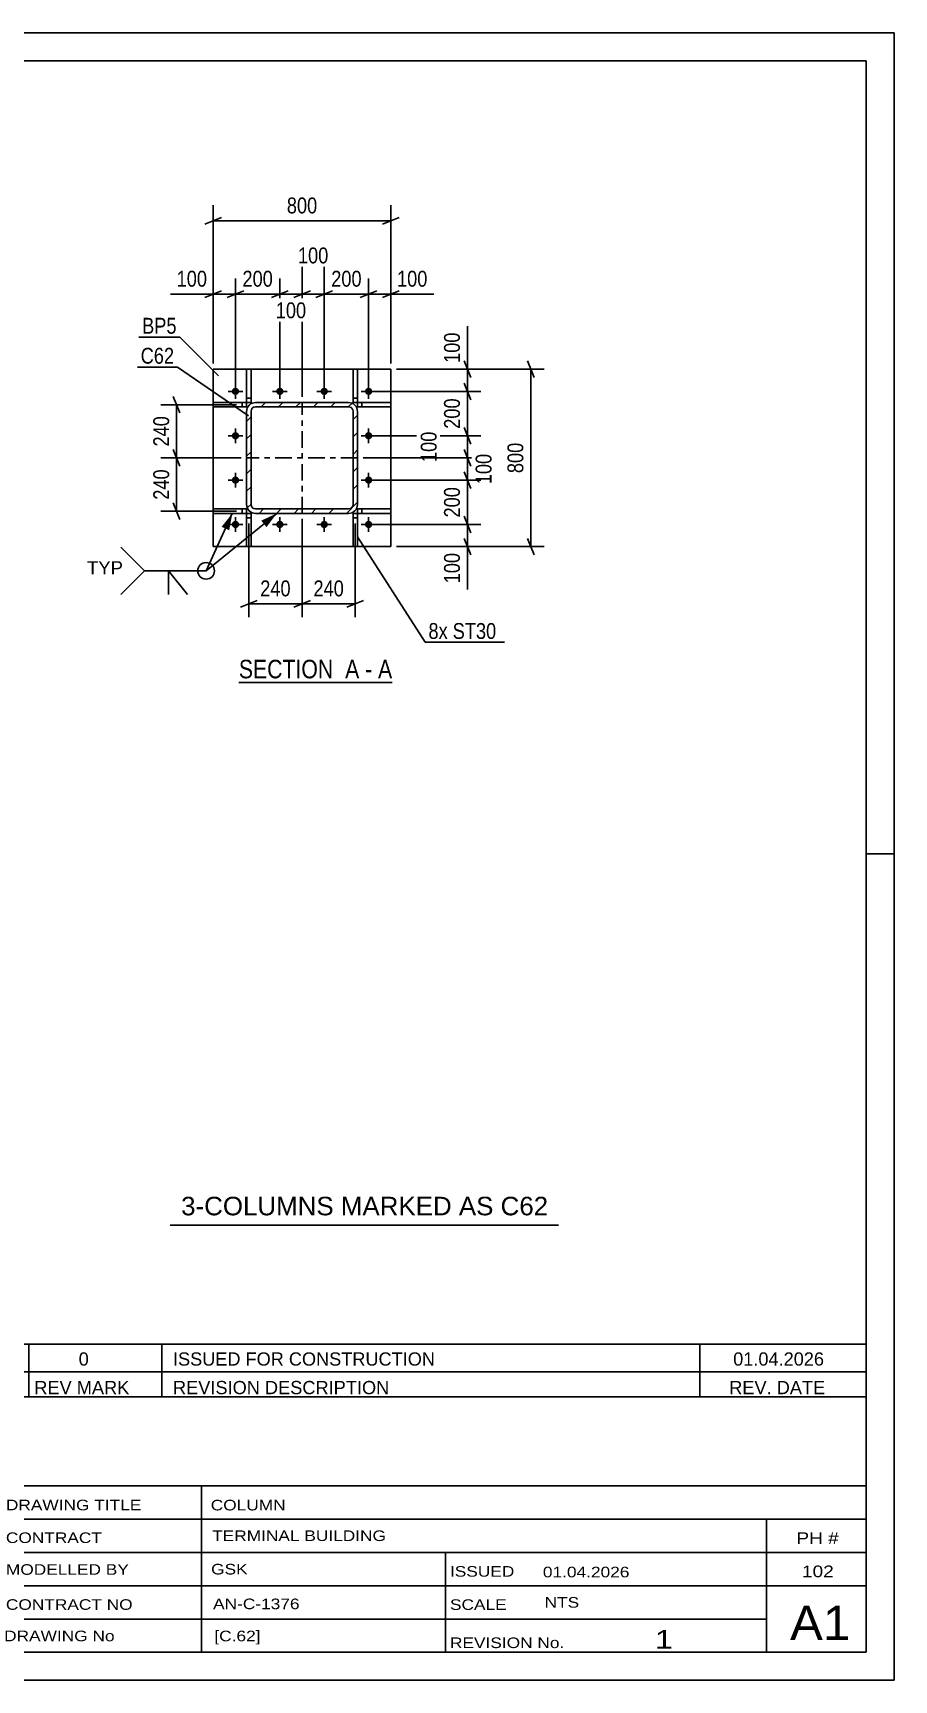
# Model space of a CAD drawing. Header units: millimetres. Extents: x 0 to 420, y 0 to 297.
# Drawn here: x 264.8 to 420, y 0 to 297 of the extents above; entities that cross this region are included whole.
import ezdxf

# ---------------------------------------------------------------- set-up
doc = ezdxf.new("R2010")
doc.units = ezdxf.units.MM
doc.linetypes.add('DXK_LINE_DOT2', pattern=[3.9198, 1.9599, -1.9599])
doc.linetypes.add('DXK_LINE_DOT3', pattern=[5.9187, 2.979, -0.9799, 0.9799, -0.9799])
doc.styles.add('Arial', font='arial.ttf', dxfattribs={"height": 0.2})
doc.styles.add('Arial Narrow', font='ARIALN.TTF', dxfattribs={"height": 0.2})

# ---------------------------------------------------------------- blocks, each defined once
blk = doc.blocks.new('Unknown-762326517-1131')
at = {"color": 5, "linetype": 'Continuous'}
for p, q in [((420, 297), (0, 297)), ((420, 0), (420, 297)), ((415, 292), (5, 292)), ((415, 5), (415, 292)), ((420, 149), (415, 149)), ((5, 5), (415, 5)), ((0, 0), (420, 0))]:
    blk.add_line(p, q, dxfattribs=at)
blk = doc.blocks.new('Unknown-762326517-13 - 1730')
at = {"color": 6, "linetype": 'Continuous'}
blk.add_line((301.88, 179.88), (329.53, 179.88), dxfattribs=at)
at = {"color": 0, "linetype": 'Continuous'}
blk.add_wipeout([(319.99, 180.63), (319.99, 184.13), (301.88, 184.13), (301.88, 180.63)], dxfattribs=at)
at = {"color": 7, "linetype": 'Continuous', "style": 'Arial Narrow'}
blk.add_text('SECTION ', height=3.34, dxfattribs=at).set_placement((301.88, 180.63))
at = {"color": 0, "linetype": 'Continuous'}
blk.add_wipeout([(323.6, 180.63), (323.6, 184.13), (321.04, 184.13), (321.04, 180.63)], dxfattribs=at)
blk.add_wipeout([(325.92, 180.63), (325.92, 184.13), (324.65, 184.13), (324.65, 180.63)], dxfattribs=at)
at = {"color": 7, "linetype": 'Continuous', "style": 'Arial Narrow'}
blk.add_text('A', height=3.34, dxfattribs=at).set_placement((321.04, 180.63))
at = {"color": 0, "linetype": 'Continuous'}
blk.add_wipeout([(329.53, 180.63), (329.53, 184.13), (326.97, 184.13), (326.97, 180.63)], dxfattribs=at)
at = {"color": 7, "linetype": 'Continuous', "style": 'Arial Narrow'}
for s, p in [('-', (324.65, 180.63)), ('A', (326.97, 180.63))]:
    blk.add_text(s, height=3.34, dxfattribs=at).set_placement(p)
blk = doc.blocks.new('Part-762326517-1743 - 1730')
at = {"color": 2, "linetype": 'Continuous'}
for p, q in [((322.47, 204.37), (322.47, 210.37)), ((322.47, 210.37), (323.27, 210.37)), ((323.27, 209.57), (322.47, 209.57)), ((323.27, 204.37), (323.27, 210.37)), ((323.27, 204.37), (322.47, 204.37))]:
    blk.add_line(p, q, dxfattribs=at)
blk = doc.blocks.new('Part-762326517-1748 - 1730')
at = {"color": 2, "linetype": 'Continuous'}
for p, q in [((329.27, 230.37), (323.27, 230.37)), ((323.27, 230.37), (323.27, 229.57)), ((329.27, 229.57), (323.27, 229.57)), ((324.07, 230.37), (324.07, 229.57)), ((329.27, 230.37), (329.27, 229.57))]:
    blk.add_line(p, q, dxfattribs=at)
blk = doc.blocks.new('Bolt-762326517-1733 - 1730')
at = {"linetype": 'Continuous'}
for points in [[(301.27, 231.71, -1), (301.27, 233.03, -1)], [(309.27, 231.71, -1), (309.27, 233.03, -1)], [(317.27, 231.71, -1), (317.27, 233.03, -1)], [(325.27, 231.71, -1), (325.27, 233.03, -1)], [(301.27, 223.71, -1), (301.27, 225.03, -1)], [(325.27, 223.71, -1), (325.27, 225.03, -1)], [(301.27, 215.71, -1), (301.27, 217.03, -1)], [(325.27, 215.71, -1), (325.27, 217.03, -1)], [(301.27, 207.71, -1), (301.27, 209.03, -1)], [(309.27, 207.71, -1), (309.27, 209.03, -1)], [(317.27, 207.71, -1), (317.27, 209.03, -1)], [(325.27, 207.71, -1), (325.27, 209.03, -1)]]:
    blk.add_hatch(color=1, dxfattribs=at).paths.add_polyline_path(points)
at = {"color": 1, "linetype": 'Continuous'}
for p, q in [((302.59, 232.37), (299.95, 232.37)), ((301.27, 231.05), (301.27, 233.69)), ((310.59, 232.37), (307.95, 232.37)), ((309.27, 231.05), (309.27, 233.69)), ((318.59, 232.37), (315.95, 232.37)), ((317.27, 231.05), (317.27, 233.69)), ((326.59, 232.37), (323.95, 232.37)), ((325.27, 231.05), (325.27, 233.69)), ((302.59, 224.37), (299.95, 224.37)), ((301.27, 223.05), (301.27, 225.69)), ((326.59, 224.37), (323.95, 224.37)), ((325.27, 223.05), (325.27, 225.69)), ((301.27, 215.05), (301.27, 217.69)), ((325.27, 215.05), (325.27, 217.69)), ((302.59, 216.37), (299.95, 216.37)), ((326.59, 216.37), (323.95, 216.37)), ((302.59, 208.37), (299.95, 208.37)), ((301.27, 207.05), (301.27, 209.69)), ((310.59, 208.37), (307.95, 208.37)), ((309.27, 207.05), (309.27, 209.69)), ((318.59, 208.37), (315.95, 208.37)), ((317.27, 207.05), (317.27, 209.69)), ((326.59, 208.37), (323.95, 208.37)), ((325.27, 207.05), (325.27, 209.69))]:
    blk.add_line(p, q, dxfattribs=at)
blk = doc.blocks.new('Part-762326517-1758 - 1730')
at = {"color": 2, "linetype": 'Continuous'}
for p, q in [((297.27, 230.37), (303.27, 230.37)), ((297.27, 230.37), (297.27, 229.57)), ((297.27, 229.57), (303.27, 229.57)), ((302.47, 230.37), (302.47, 229.57)), ((303.27, 229.57), (303.27, 230.37))]:
    blk.add_line(p, q, dxfattribs=at)
blk = doc.blocks.new('Part-762326517-1738 - 1730')
at = {"linetype": 'Continuous'}
h = blk.add_hatch(dxfattribs=at)
h.set_pattern_fill('', scale=0.7, style=0, pattern_type=0)
h.set_pattern_definition([(45, (303.3906, 211.3585), (-1.57154, 1.57154), [])])
h.paths.add_polyline_path([(303.27, 211.97), (303.39, 211.36), (303.74, 210.84), (304.26, 210.49), (304.87, 210.37), (321.67, 210.37), (322.28, 210.49), (322.8, 210.84), (323.15, 211.36), (323.27, 211.97), (323.27, 228.77), (323.15, 229.38), (322.8, 229.9), (322.28, 230.25), (321.67, 230.37), (304.87, 230.37), (304.26, 230.25), (303.74, 229.9), (303.39, 229.38), (303.27, 228.77)])
h.paths.add_polyline_path([(304.13, 229.08), (304.3, 229.34), (304.56, 229.51), (304.87, 229.57), (321.67, 229.57), (321.97, 229.51), (322.23, 229.34), (322.41, 229.08), (322.47, 228.77), (322.47, 211.97), (322.41, 211.66), (322.23, 211.41), (321.97, 211.23), (321.67, 211.17), (304.87, 211.17), (304.56, 211.23), (304.3, 211.41), (304.13, 211.66), (304.07, 211.97), (304.07, 228.77)])
at = {"color": 7, "linetype": 'DXK_LINE_DOT2'}
for p, q in [((303.27, 228.77), (303.39, 229.38)), ((303.27, 211.97), (303.27, 228.77)), ((304.13, 229.08), (304.07, 228.77)), ((304.07, 211.97), (304.07, 228.77)), ((304.26, 230.25), (304.87, 230.37)), ((304.87, 229.57), (304.56, 229.51)), ((304.87, 230.37), (321.67, 230.37)), ((304.87, 229.57), (321.67, 229.57)), ((321.67, 230.37), (322.28, 230.25)), ((321.97, 229.51), (321.67, 229.57)), ((322.47, 228.77), (322.41, 229.08)), ((322.47, 211.97), (322.47, 228.77)), ((323.15, 229.38), (323.27, 228.77)), ((323.27, 211.97), (323.27, 228.77)), ((303.39, 211.36), (303.27, 211.97)), ((304.07, 211.97), (304.13, 211.66)), ((304.56, 211.23), (304.87, 211.17)), ((304.87, 211.17), (321.67, 211.17)), ((321.67, 211.17), (321.97, 211.23)), ((322.41, 211.66), (322.47, 211.97)), ((323.27, 211.97), (323.15, 211.36)), ((304.87, 210.37), (304.26, 210.49)), ((304.87, 210.37), (321.67, 210.37)), ((322.28, 210.49), (321.67, 210.37))]:
    blk.add_line(p, q, dxfattribs=at)
at = {"color": 2, "linetype": 'Continuous'}
for p, q in [((303.39, 229.38), (303.27, 228.77)), ((303.27, 211.97), (303.27, 228.77)), ((304.07, 228.77), (304.13, 229.08)), ((304.07, 211.97), (304.07, 228.77)), ((304.87, 230.37), (304.26, 230.25)), ((304.56, 229.51), (304.87, 229.57)), ((304.87, 230.37), (321.67, 230.37)), ((304.87, 229.57), (321.67, 229.57)), ((322.28, 230.25), (321.67, 230.37)), ((321.67, 229.57), (321.97, 229.51)), ((322.41, 229.08), (322.47, 228.77)), ((322.47, 211.97), (322.47, 228.77)), ((323.27, 228.77), (323.15, 229.38)), ((323.27, 211.97), (323.27, 228.77)), ((303.27, 211.97), (303.39, 211.36)), ((304.13, 211.66), (304.07, 211.97)), ((304.87, 211.17), (304.56, 211.23)), ((304.87, 211.17), (321.67, 211.17)), ((321.97, 211.23), (321.67, 211.17)), ((322.47, 211.97), (322.41, 211.66)), ((323.15, 211.36), (323.27, 211.97)), ((304.26, 210.49), (304.87, 210.37)), ((304.87, 210.37), (321.67, 210.37)), ((321.67, 210.37), (322.28, 210.49))]:
    blk.add_line(p, q, dxfattribs=at)
at = {"color": 7, "linetype": 'DXK_LINE_DOT3'}
for p, q in [((313.27, 210.37), (313.27, 230.37)), ((323.27, 220.37), (303.27, 220.37))]:
    blk.add_line(p, q, dxfattribs=at)
at = {"color": 7, "linetype": 'DXK_LINE_DOT2'}
for centre, radius, start, end in [((304.87, 228.77), 1.6, 112.5, 157.5), ((304.87, 228.77), 0.8, 112.5, 157.5), ((321.67, 228.77), 0.8, 22.5, 67.5), ((321.67, 228.77), 1.6, 22.5, 67.5), ((304.87, 211.97), 1.6, 202.5, 247.5), ((304.87, 211.97), 0.8, 202.5, 247.5), ((321.67, 211.97), 0.8, 292.5, 337.5), ((321.67, 211.97), 1.6, 292.5, 337.5)]:
    blk.add_arc(centre, radius, start, end, dxfattribs=at)
at = {"color": 2, "linetype": 'Continuous'}
for centre, radius, start, end in [((304.87, 228.77), 1.6, 112.5, 157.5), ((304.87, 228.77), 0.8, 112.5, 157.5), ((321.67, 228.77), 0.8, 22.5, 67.5), ((321.67, 228.77), 1.6, 22.5, 67.5), ((304.87, 211.97), 1.6, 202.5, 247.5), ((304.87, 211.97), 0.8, 202.5, 247.5), ((321.67, 211.97), 0.8, 292.5, 337.5), ((321.67, 211.97), 1.6, 292.5, 337.5)]:
    blk.add_arc(centre, radius, start, end, dxfattribs=at)
blk = doc.blocks.new('Part-762326517-1753 - 1730')
at = {"color": 2, "linetype": 'Continuous'}
for p, q in [((303.27, 210.37), (304.07, 210.37)), ((303.27, 204.37), (303.27, 210.37)), ((303.27, 209.57), (304.07, 209.57)), ((304.07, 210.37), (304.07, 204.37)), ((304.07, 204.37), (303.27, 204.37))]:
    blk.add_line(p, q, dxfattribs=at)
blk = doc.blocks.new('Part-762326517-1763 - 1730')
at = {"color": 2, "linetype": 'Continuous'}
for p, q in [((322.47, 236.37), (322.47, 230.37)), ((323.27, 236.37), (322.47, 236.37)), ((323.27, 236.37), (323.27, 230.37)), ((323.27, 231.17), (322.47, 231.17)), ((323.27, 230.37), (322.47, 230.37))]:
    blk.add_line(p, q, dxfattribs=at)
blk = doc.blocks.new('Part-762326517-1768 - 1730')
at = {"color": 2, "linetype": 'Continuous'}
for p, q in [((297.27, 236.37), (303.27, 236.37)), ((297.27, 236.37), (297.27, 230.37)), ((322.47, 236.37), (304.07, 236.37)), ((329.27, 236.37), (323.27, 236.37)), ((329.27, 236.37), (329.27, 230.37)), ((297.27, 229.57), (297.27, 211.17)), ((329.27, 229.57), (329.27, 211.17)), ((297.27, 204.37), (297.27, 210.37)), ((329.27, 204.37), (329.27, 210.37)), ((297.27, 204.37), (303.27, 204.37)), ((322.47, 204.37), (304.07, 204.37)), ((329.27, 204.37), (323.27, 204.37))]:
    blk.add_line(p, q, dxfattribs=at)
at = {"color": 7, "linetype": 'DXK_LINE_DOT2'}
for p, q in [((303.27, 236.37), (304.07, 236.37)), ((323.27, 236.37), (322.47, 236.37)), ((297.27, 230.37), (297.27, 229.57)), ((329.27, 230.37), (329.27, 229.57)), ((297.27, 210.37), (297.27, 211.17)), ((329.27, 210.37), (329.27, 211.17)), ((303.27, 204.37), (304.07, 204.37)), ((323.27, 204.37), (322.47, 204.37))]:
    blk.add_line(p, q, dxfattribs=at)
blk = doc.blocks.new('Part-762326517-1773 - 1730')
at = {"color": 2, "linetype": 'Continuous'}
for p, q in [((297.27, 211.17), (303.27, 211.17)), ((297.27, 210.37), (297.27, 211.17)), ((302.47, 210.37), (302.47, 211.17)), ((303.27, 211.17), (303.27, 210.37)), ((303.27, 210.37), (297.27, 210.37))]:
    blk.add_line(p, q, dxfattribs=at)
blk = doc.blocks.new('Part-762326517-1778 - 1730')
at = {"color": 2, "linetype": 'Continuous'}
for p, q in [((303.27, 236.37), (304.07, 236.37)), ((303.27, 230.37), (303.27, 236.37)), ((304.07, 236.37), (304.07, 230.37)), ((303.27, 231.17), (304.07, 231.17)), ((304.07, 230.37), (303.27, 230.37))]:
    blk.add_line(p, q, dxfattribs=at)
blk = doc.blocks.new('Part-762326517-1783 - 1730')
at = {"color": 2, "linetype": 'Continuous'}
for p, q in [((323.27, 210.37), (323.27, 211.17)), ((323.27, 211.17), (329.27, 211.17)), ((324.07, 210.37), (324.07, 211.17)), ((329.27, 211.17), (329.27, 210.37)), ((329.27, 210.37), (323.27, 210.37))]:
    blk.add_line(p, q, dxfattribs=at)
blk = doc.blocks.new('StraightDimension-762326517-2650 - 1730')
at = {"color": 7, "linetype": 'Continuous'}
for p, q in [((301.27, 233.37), (301.27, 252.75)), ((309.27, 233.37), (309.27, 252.75)), ((299.77, 249.3), (302.77, 250.5)), ((301.27, 249.9), (309.27, 249.9)), ((310.77, 250.5), (307.77, 249.3))]:
    blk.add_line(p, q, dxfattribs=at)
at = {"color": 0}
blk.add_wipeout([(308.61, 250.65), (308.61, 254.85), (301.93, 254.85), (301.93, 250.65)], dxfattribs=at)
at = {"color": 3, "style": 'Arial Narrow'}
blk.add_text('200', height=2.863, dxfattribs=at).set_placement((302.53, 251.25))
blk = doc.blocks.new('StraightDimension-762326517-1809 - 1730')
at = {"color": 7, "linetype": 'Continuous'}
for p, q in [((303.67, 208.57), (303.67, 191.66)), ((313.27, 209.37), (313.27, 191.66)), ((302.17, 193.46), (305.17, 194.66)), ((303.67, 194.06), (313.27, 194.06)), ((314.77, 194.66), (311.77, 193.46))]:
    blk.add_line(p, q, dxfattribs=at)
at = {"color": 0}
blk.add_wipeout([(311.81, 194.81), (311.81, 199.01), (305.13, 199.01), (305.13, 194.81)], dxfattribs=at)
at = {"color": 3, "style": 'Arial Narrow'}
blk.add_text('240', height=2.863, dxfattribs=at).set_placement((305.73, 195.41))
blk = doc.blocks.new('StraightDimension-762326517-1911 - 1730')
at = {"color": 7, "linetype": 'Continuous'}
for p, q in [((297.27, 237.37), (297.27, 265.96)), ((329.27, 237.37), (329.27, 265.96)), ((298.77, 263.71), (295.77, 262.51)), ((297.27, 263.11), (329.27, 263.11)), ((327.77, 262.51), (330.77, 263.71))]:
    blk.add_line(p, q, dxfattribs=at)
at = {"color": 0}
blk.add_wipeout([(316.61, 263.86), (316.61, 268.06), (309.93, 268.06), (309.93, 263.86)], dxfattribs=at)
at = {"color": 3, "style": 'Arial Narrow'}
blk.add_text('800', height=2.863, dxfattribs=at).set_placement((310.53, 264.46))
blk = doc.blocks.new('StraightDimension-762326517-2651 - 1730')
at = {"color": 7, "linetype": 'Continuous'}
for p, q in [((297.27, 237.37), (297.27, 252.75)), ((301.27, 233.37), (301.27, 252.75)), ((295.77, 249.3), (298.77, 250.5)), ((297.27, 249.9), (301.27, 249.9)), ((302.77, 250.5), (299.77, 249.3))]:
    blk.add_line(p, q, dxfattribs=at)
at = {"color": 0}
blk.add_wipeout([(296.74, 250.65), (296.74, 254.85), (290.06, 254.85), (290.06, 250.65)], dxfattribs=at)
at = {"color": 7, "linetype": 'Continuous'}
blk.add_line((297.27, 249.9), (289.53, 249.9), dxfattribs=at)
blk.add_line((297.27, 249.9), (289.53, 249.9), dxfattribs=at)
at = {"color": 3, "style": 'Arial Narrow'}
blk.add_text('100', height=2.863, dxfattribs=at).set_placement((290.66, 251.25))
blk = doc.blocks.new('StraightDimension-762326517-1785 - 1730')
at = {"color": 7, "linetype": 'Continuous'}
for p, q in [((302.27, 220.37), (287.81, 220.37)), ((290.06, 221.87), (291.26, 218.87)), ((290.66, 210.77), (290.66, 220.37)), ((291.26, 209.27), (290.06, 212.27)), ((301.47, 210.77), (287.81, 210.77))]:
    blk.add_line(p, q, dxfattribs=at)
at = {"color": 0}
blk.add_wipeout([(289.91, 218.91), (285.71, 218.91), (285.71, 212.23), (289.91, 212.23)], dxfattribs=at)
at = {"color": 3, "style": 'Arial Narrow'}
blk.add_text('240', height=2.863, rotation=90.0002, dxfattribs=at).set_placement((289.31, 212.83))
blk = doc.blocks.new('StraightDimension-762326517-1922 - 1730')
at = {"color": 7, "linetype": 'Continuous'}
for p, q in [((355.11, 234.87), (353.91, 237.87)), ((330.27, 236.37), (356.91, 236.37)), ((354.51, 204.37), (354.51, 236.37)), ((353.91, 205.87), (355.11, 202.87)), ((330.27, 204.37), (356.91, 204.37))]:
    blk.add_line(p, q, dxfattribs=at)
at = {"color": 0}
blk.add_wipeout([(353.76, 223.71), (349.56, 223.71), (349.56, 217.03), (353.76, 217.03)], dxfattribs=at)
at = {"color": 3, "style": 'Arial Narrow'}
blk.add_text('800', height=2.863, rotation=90.0002, dxfattribs=at).set_placement((353.16, 217.63))
blk = doc.blocks.new('StraightDimension-762326517-1794 - 1730')
at = {"color": 7, "linetype": 'Continuous'}
for p, q in [((301.47, 229.97), (287.81, 229.97)), ((290.06, 231.47), (291.26, 228.47)), ((290.66, 220.37), (290.66, 229.97)), ((302.27, 220.37), (287.81, 220.37)), ((291.26, 218.87), (290.06, 221.87))]:
    blk.add_line(p, q, dxfattribs=at)
at = {"color": 0}
blk.add_wipeout([(289.91, 228.51), (285.71, 228.51), (285.71, 221.83), (289.91, 221.83)], dxfattribs=at)
at = {"color": 3, "style": 'Arial Narrow'}
blk.add_text('240', height=2.863, rotation=90.0002, dxfattribs=at).set_placement((289.31, 222.43))
blk = doc.blocks.new('StraightDimension-762326517-1800 - 1730')
at = {"color": 7, "linetype": 'Continuous'}
for p, q in [((313.27, 209.37), (313.27, 191.66)), ((322.87, 208.57), (322.87, 191.66)), ((311.77, 193.46), (314.77, 194.66)), ((313.27, 194.06), (322.87, 194.06)), ((324.37, 194.66), (321.37, 193.46))]:
    blk.add_line(p, q, dxfattribs=at)
at = {"color": 0}
blk.add_wipeout([(321.41, 194.81), (321.41, 199.01), (314.73, 199.01), (314.73, 194.81)], dxfattribs=at)
at = {"color": 3, "style": 'Arial Narrow'}
blk.add_text('240', height=2.863, dxfattribs=at).set_placement((315.33, 195.41))
blk = doc.blocks.new('StraightDimension-762326517-2579 - 1730')
at = {"color": 7, "linetype": 'Continuous'}
for p, q in [((342.48, 237.87), (343.68, 234.87)), ((330.27, 236.37), (345.48, 236.37)), ((343.08, 232.37), (343.08, 236.37)), ((326.27, 232.37), (345.48, 232.37)), ((343.68, 230.87), (342.48, 233.87))]:
    blk.add_line(p, q, dxfattribs=at)
at = {"color": 0}
blk.add_wipeout([(342.33, 243.58), (338.13, 243.58), (338.13, 236.9), (342.33, 236.9)], dxfattribs=at)
at = {"color": 7, "linetype": 'Continuous'}
blk.add_line((343.08, 236.37), (343.08, 244.11), dxfattribs=at)
blk.add_line((343.08, 236.37), (343.08, 244.11), dxfattribs=at)
at = {"color": 3, "style": 'Arial Narrow'}
blk.add_text('100', height=2.863, rotation=90.0002, dxfattribs=at).set_placement((341.73, 237.5))
blk = doc.blocks.new('StraightDimension-762326517-2580 - 1730')
at = {"color": 7, "linetype": 'Continuous'}
for p, q in [((326.27, 232.37), (345.48, 232.37)), ((342.48, 233.87), (343.68, 230.87)), ((343.08, 224.37), (343.08, 232.37)), ((343.68, 222.87), (342.48, 225.87)), ((326.27, 224.37), (345.48, 224.37))]:
    blk.add_line(p, q, dxfattribs=at)
at = {"color": 0}
blk.add_wipeout([(342.33, 231.71), (338.13, 231.71), (338.13, 225.03), (342.33, 225.03)], dxfattribs=at)
at = {"color": 3, "style": 'Arial Narrow'}
blk.add_text('200', height=2.863, rotation=90.0002, dxfattribs=at).set_placement((341.73, 225.63))
blk = doc.blocks.new('StraightDimension-762326517-2581 - 1730')
at = {"color": 7, "linetype": 'Continuous'}
for p, q in [((342.48, 225.87), (343.68, 222.87)), ((326.27, 224.37), (345.48, 224.37)), ((343.08, 220.37), (343.08, 224.37)), ((324.27, 220.37), (345.48, 220.37)), ((343.68, 218.87), (342.48, 221.87))]:
    blk.add_line(p, q, dxfattribs=at)
at = {"color": 0}
blk.add_wipeout([(338.13, 225.71), (333.93, 225.71), (333.93, 219.03), (338.13, 219.03)], dxfattribs=at)
at = {"color": 3, "style": 'Arial Narrow'}
blk.add_text('100', height=2.863, rotation=90.0002, dxfattribs=at).set_placement((337.53, 219.63))
blk = doc.blocks.new('StraightDimension-762326517-2646 - 1730')
at = {"color": 7, "linetype": 'Continuous'}
for p, q in [((325.27, 233.37), (325.27, 252.75)), ((329.27, 237.37), (329.27, 252.75)), ((323.77, 249.3), (326.77, 250.5)), ((325.27, 249.9), (329.27, 249.9)), ((330.77, 250.5), (327.77, 249.3))]:
    blk.add_line(p, q, dxfattribs=at)
at = {"color": 0}
blk.add_wipeout([(336.48, 250.65), (336.48, 254.85), (329.79, 254.85), (329.79, 250.65)], dxfattribs=at)
at = {"color": 7, "linetype": 'Continuous'}
blk.add_line((329.27, 249.9), (337, 249.9), dxfattribs=at)
blk.add_line((329.27, 249.9), (337, 249.9), dxfattribs=at)
at = {"color": 3, "style": 'Arial Narrow'}
blk.add_text('100', height=2.863, dxfattribs=at).set_placement((330.39, 251.25))
blk = doc.blocks.new('StraightDimension-762326517-2582 - 1730')
at = {"color": 7, "linetype": 'Continuous'}
for p, q in [((324.27, 220.37), (345.93, 220.37)), ((342.48, 221.87), (343.68, 218.87)), ((343.08, 216.37), (343.08, 220.37)), ((343.68, 214.87), (342.48, 217.87)), ((326.27, 216.37), (345.93, 216.37))]:
    blk.add_line(p, q, dxfattribs=at)
at = {"color": 0}
blk.add_wipeout([(348.03, 221.71), (343.83, 221.71), (343.83, 215.03), (348.03, 215.03)], dxfattribs=at)
at = {"color": 3, "style": 'Arial Narrow'}
blk.add_text('100', height=2.863, rotation=90.0002, dxfattribs=at).set_placement((347.43, 215.63))
blk = doc.blocks.new('StraightDimension-762326517-2647 - 1730')
at = {"color": 7, "linetype": 'Continuous'}
for p, q in [((317.27, 233.37), (317.27, 252.75)), ((325.27, 233.37), (325.27, 252.75)), ((315.77, 249.3), (318.77, 250.5)), ((317.27, 249.9), (325.27, 249.9)), ((326.77, 250.5), (323.77, 249.3))]:
    blk.add_line(p, q, dxfattribs=at)
at = {"color": 0}
blk.add_wipeout([(324.61, 250.65), (324.61, 254.85), (317.93, 254.85), (317.93, 250.65)], dxfattribs=at)
at = {"color": 3, "style": 'Arial Narrow'}
blk.add_text('200', height=2.863, dxfattribs=at).set_placement((318.53, 251.25))
blk = doc.blocks.new('StraightDimension-762326517-2583 - 1730')
at = {"color": 7, "linetype": 'Continuous'}
for p, q in [((342.48, 217.87), (343.68, 214.87)), ((326.27, 216.37), (345.48, 216.37)), ((343.08, 208.37), (343.08, 216.37)), ((326.27, 208.37), (345.48, 208.37)), ((343.68, 206.87), (342.48, 209.87))]:
    blk.add_line(p, q, dxfattribs=at)
at = {"color": 0}
blk.add_wipeout([(342.33, 215.71), (338.13, 215.71), (338.13, 209.03), (342.33, 209.03)], dxfattribs=at)
at = {"color": 3, "style": 'Arial Narrow'}
blk.add_text('200', height=2.863, rotation=90.0002, dxfattribs=at).set_placement((341.73, 209.63))
blk = doc.blocks.new('StraightDimension-762326517-2648 - 1730')
at = {"color": 7, "linetype": 'Continuous'}
for p, q in [((313.27, 231.37), (313.27, 256.95)), ((317.27, 233.37), (317.27, 256.95)), ((311.77, 249.3), (314.77, 250.5)), ((313.27, 249.9), (317.27, 249.9)), ((318.77, 250.5), (315.77, 249.3))]:
    blk.add_line(p, q, dxfattribs=at)
at = {"color": 0}
blk.add_wipeout([(318.61, 254.85), (318.61, 259.05), (311.93, 259.05), (311.93, 254.85)], dxfattribs=at)
at = {"color": 3, "style": 'Arial Narrow'}
blk.add_text('100', height=2.863, dxfattribs=at).set_placement((312.53, 255.45))
blk = doc.blocks.new('StraightDimension-762326517-2584 - 1730')
at = {"color": 7, "linetype": 'Continuous'}
for p, q in [((326.27, 208.37), (345.48, 208.37)), ((342.48, 209.87), (343.68, 206.87)), ((343.08, 204.37), (343.08, 208.37)), ((343.68, 202.87), (342.48, 205.87)), ((330.27, 204.37), (345.48, 204.37))]:
    blk.add_line(p, q, dxfattribs=at)
at = {"color": 0}
blk.add_wipeout([(342.33, 203.85), (338.13, 203.85), (338.13, 197.16), (342.33, 197.16)], dxfattribs=at)
at = {"color": 7, "linetype": 'Continuous'}
blk.add_line((343.08, 204.37), (343.08, 196.64), dxfattribs=at)
blk.add_line((343.08, 204.37), (343.08, 196.64), dxfattribs=at)
at = {"color": 3, "style": 'Arial Narrow'}
blk.add_text('100', height=2.863, rotation=90.0002, dxfattribs=at).set_placement((341.73, 197.76))
blk = doc.blocks.new('StraightDimension-762326517-2649 - 1730')
at = {"color": 7, "linetype": 'Continuous'}
for p, q in [((307.77, 249.3), (310.77, 250.5)), ((309.27, 233.37), (309.27, 252.3)), ((309.27, 249.9), (313.27, 249.9)), ((314.77, 250.5), (311.77, 249.3)), ((313.27, 231.37), (313.27, 252.3))]:
    blk.add_line(p, q, dxfattribs=at)
at = {"color": 0}
blk.add_wipeout([(314.61, 244.95), (314.61, 249.15), (307.93, 249.15), (307.93, 244.95)], dxfattribs=at)
at = {"color": 3, "style": 'Arial Narrow'}
blk.add_text('100', height=2.863, dxfattribs=at).set_placement((308.53, 245.55))
blk = doc.blocks.new('Unknown-762326517-3735')
at = {"color": 7, "linetype": 'Continuous'}
for p, q in [((255, 51.05), (255, 5)), ((255, 51.05), (415, 51.05)), ((415, 51), (415, 5)), ((255, 35), (415, 35)), ((295.14, 35), (295.14, 5)), ((255, 29), (415, 29)), ((397, 5.05), (397, 29.05)), ((255, 23), (415, 23)), ((339.14, 23), (339.14, 5)), ((255, 17), (415, 17)), ((255, 11), (397, 11)), ((255, 5), (415, 5))]:
    blk.add_line(p, q, dxfattribs=at)
at = {"color": 7, "style": 'Arial Narrow'}
for s, height, width, p in [('DRAWING TITLE', 1.9089, 1.425378, (259.88, 30.61)), ('COLUMN', 1.909, 1.425378, (296.81, 30.59)), ('TERMINAL BUILDING', 1.9089, 1.425378, (297.06, 25.07)), ('CONTRACT', 1.909, 1.425378, (259.88, 24.71)), ('MODELLED BY', 1.9089, 1.425378, (259.88, 18.98)), ('GSK', 1.909, 1.425378, (296.88, 19.04)), ('ISSUED', 1.909, 1.425378, (339.94, 18.64)), ('01.04.2026', 1.909, 1.425378, (356.69, 18.52)), ('CONTRACT NO', 1.9089, 1.425378, (259.88, 12.66)), ('AN-C-1376', 1.909, 1.425378, (297.23, 12.78)), ('SCALE', 1.909, 1.425378, (339.94, 12.65)), ('A1', 6.204, 1.25, (401.24, 7.2)), ('DRAWING No', 1.909, 1.425378, (259.56, 7)), ('[C.62]', 1.909, 1.425378, (297.46, 6.99)), ('1', 3.34, 1.5, (376.91, 5.68)), ('REVISION No.', 1.9089, 1.425378, (339.94, 5.77))]:
    blk.add_text(s, height=height, dxfattribs=dict(at, width=width)).set_placement(p)
at = {"color": 7, "linetype": 'Continuous', "style": 'Arial Narrow'}
for s, height, width, p in [('PH #', 2.1, 1.42538, (402.4, 24.55)), ('102', 2.1, 1.42538, (403.41, 18.55)), ('NTS', 1.909, 1.425378, (357, 13.05))]:
    blk.add_text(s, height=height, dxfattribs=dict(at, width=width)).set_placement(p)
blk = doc.blocks.new('Unknown-762326517-3736')
at = {"color": 7, "linetype": 'Continuous'}
for p, q in [((255, 60.55), (415, 60.55)), ((415, 60.55), (255, 60.55)), ((255, 60.55), (255, 55.55)), ((264, 60.55), (264, 55.55)), ((288, 60.55), (288, 55.55)), ((385, 60.55), (385, 55.55)), ((415, 60.55), (415, 55.55)), ((255, 55.55), (415, 55.55)), ((255, 55.55), (255, 51.05)), ((255, 55.55), (415, 55.55)), ((264, 55.55), (264, 51.05)), ((288, 55.55), (288, 51.05)), ((385, 55.55), (385, 51.05)), ((415, 55.55), (415, 51.05)), ((415, 51.05), (255, 51.05))]:
    blk.add_line(p, q, dxfattribs=at)
at = {"color": 7, "linetype": 'Continuous', "style": 'Arial Narrow'}
for s, height, width, p in [('1', 2.39, 1.196471, (258.16, 56.7)), ('0', 2.39, 1.196471, (273, 56.7)), ('ISSUED FOR CONSTRUCTION', 2.3861, 1.196471, (290, 56.7)), ('01.04.2026', 2.386, 1.196471, (391, 56.7)), ('No', 2.386, 1.2, (256.54, 51.55)), ('REV MARK', 2.386, 1.2, (265, 51.55)), ('REVISION DESCRIPTION', 2.3861, 1.2, (290, 51.55)), ('REV. DATE', 2.386, 1.2, (390.28, 51.55))]:
    blk.add_text(s, height=height, dxfattribs=dict(at, width=width)).set_placement(p)
blk = doc.blocks.new('Unknown-762326517-3738')
at = {"color": 7, "linetype": 'Continuous'}
blk.add_line((289.5, 82.05), (359.5, 82.05), dxfattribs=at)
at = {"color": 7, "style": 'Arial'}
blk.add_text('3-COLUMNS MARKED AS C62', height=3.3428, dxfattribs=at).set_placement((291.47, 83.8))
blk = doc.blocks.new('MarkSet-762326517-1982 - 1730')
at = {"color": 0}
blk.add_wipeout([(339.53, 187.73), (339.53, 190.73), (336.06, 190.73), (336.06, 187.73)], dxfattribs=at)
blk.add_wipeout([(339.53, 187.73), (339.53, 190.73), (336.06, 190.73), (336.06, 187.73)], dxfattribs=at)
at = {"color": 30, "linetype": 'Continuous'}
blk.add_line((323.27, 206.17), (335.46, 187.13), dxfattribs=at)
at = {"color": 0}
blk.add_wipeout([(348.29, 187.73), (348.29, 190.73), (340.43, 190.73), (340.43, 187.73)], dxfattribs=at)
blk.add_wipeout([(348.29, 187.73), (348.29, 190.73), (340.43, 190.73), (340.43, 187.73)], dxfattribs=at)
at = {"color": 30, "linetype": 'Continuous'}
blk.add_line((335.46, 187.13), (349.79, 187.13), dxfattribs=at)
at = {"color": 3, "style": 'Arial Narrow'}
for s, p in [('8x', (336.06, 187.73)), ('ST30', (340.43, 187.73))]:
    blk.add_text(s, height=2.863, dxfattribs=at).set_placement(p)
blk = doc.blocks.new('Mark-762326517-1734 - 1730')
at = {"color": 0}
blk.add_wipeout([(290.21, 237.36), (290.21, 240.36), (284.18, 240.36), (284.18, 237.36)], dxfattribs=at)
blk.add_wipeout([(290.21, 237.36), (290.21, 240.36), (284.18, 240.36), (284.18, 237.36)], dxfattribs=at)
at = {"color": 30, "linetype": 'Continuous'}
for p in [(283.58, 236.76), (303.62, 227.96)]:
    blk.add_line(p, (290.81, 236.76), dxfattribs=at)
at = {"color": 3, "style": 'Arial Narrow'}
blk.add_text('C62', height=2.863, dxfattribs=at).set_placement((284.18, 237.36))
blk = doc.blocks.new('Mark-762326517-1764 - 1730')
at = {"color": 0}
blk.add_wipeout([(290.65, 242.77), (290.65, 245.77), (284.44, 245.77), (284.44, 242.77)], dxfattribs=at)
blk.add_wipeout([(290.65, 242.77), (290.65, 245.77), (284.44, 245.77), (284.44, 242.77)], dxfattribs=at)
at = {"color": 30, "linetype": 'Continuous'}
for p in [(283.84, 242.17), (298.22, 235.17)]:
    blk.add_line(p, (291.25, 242.17), dxfattribs=at)
at = {"color": 3, "style": 'Arial Narrow'}
blk.add_text('BP5', height=2.863, dxfattribs=at).set_placement((284.44, 242.77))
blk = doc.blocks.new('WeldMark-762326517-1932 - 1730')
at = {"linetype": 'Continuous'}
for points in [[(298.77, 207.95), (300.7, 210.37), (300.14, 207.33)], [(305.92, 209.06), (308.72, 210.37), (306.86, 207.9)]]:
    blk.add_hatch(color=30, dxfattribs=at).paths.add_polyline_path(points)
at = {"color": 30, "linetype": 'Continuous'}
for p in [(308.72, 210.37), (300.7, 210.37), (284.88, 200.01)]:
    blk.add_line(p, (295.98, 200.01), dxfattribs=at)
at = {"color": 3, "linetype": 'Continuous'}
for q in [(292.59, 195.72), (289.17, 195.72)]:
    blk.add_line((289.17, 200.01), q, dxfattribs=at)
for start, end in [(90, 270), (270, 90)]:
    blk.add_arc((295.98, 200.01), 1.5, start, end, dxfattribs=at)
at = {"color": 0, "linetype": 'Continuous'}
blk.add_wipeout([(280.98, 199.36), (280.98, 201.86), (274.5, 201.86), (274.5, 199.36)], dxfattribs=at)
blk.add_wipeout([(280.98, 199.36), (280.98, 201.86), (274.5, 201.86), (274.5, 199.36)], dxfattribs=at)
at = {"color": 3, "linetype": 'Continuous'}
for q in [(280.59, 204.3), (280.59, 195.72)]:
    blk.add_line((284.88, 200.01), q, dxfattribs=at)
at = {"color": 3, "linetype": 'Continuous', "style": 'Arial'}
blk.add_text('TYP', height=2.388, dxfattribs=at).set_placement((274.5, 199.36))

msp = doc.modelspace()

# ---------------------------------------------------------------- block references
for name in ['Unknown-762326517-1131', 'Part-762326517-1768 - 1730', 'Part-762326517-1778 - 1730', 'Part-762326517-1763 - 1730', 'Bolt-762326517-1733 - 1730', 'Part-762326517-1758 - 1730', 'Part-762326517-1738 - 1730', 'Part-762326517-1748 - 1730', 'Part-762326517-1773 - 1730', 'Part-762326517-1783 - 1730', 'Part-762326517-1753 - 1730', 'Part-762326517-1743 - 1730', 'Unknown-762326517-3738', 'Unknown-762326517-3736', 'Unknown-762326517-3735']:
    msp.add_blockref(name, (0, 0))

# ---------------------------------------------------------------- next in the draw order: block references
for name in ['StraightDimension-762326517-2650 - 1730', 'StraightDimension-762326517-1809 - 1730', 'Unknown-762326517-13 - 1730']:
    msp.add_blockref(name, (0, 0))

# ---------------------------------------------------------------- next in the draw order: block references
for name in ['StraightDimension-762326517-1911 - 1730', 'StraightDimension-762326517-1785 - 1730', 'StraightDimension-762326517-1800 - 1730']:
    msp.add_blockref(name, (0, 0))

# ---------------------------------------------------------------- next in the draw order: block references
for name in ['StraightDimension-762326517-2651 - 1730', 'StraightDimension-762326517-1922 - 1730', 'StraightDimension-762326517-1794 - 1730', 'WeldMark-762326517-1932 - 1730']:
    msp.add_blockref(name, (0, 0))

# ---------------------------------------------------------------- next in the draw order: block references
for name in ['StraightDimension-762326517-2579 - 1730', 'Mark-762326517-1734 - 1730']:
    msp.add_blockref(name, (0, 0))

# ---------------------------------------------------------------- next in the draw order: block references
for name in ['Mark-762326517-1764 - 1730', 'StraightDimension-762326517-2580 - 1730']:
    msp.add_blockref(name, (0, 0))

# ---------------------------------------------------------------- next in the draw order: block references
for name in ['StraightDimension-762326517-2646 - 1730', 'StraightDimension-762326517-2581 - 1730']:
    msp.add_blockref(name, (0, 0))

# ---------------------------------------------------------------- next in the draw order: block references
for name in ['StraightDimension-762326517-2647 - 1730', 'StraightDimension-762326517-2582 - 1730']:
    msp.add_blockref(name, (0, 0))

# ---------------------------------------------------------------- next in the draw order: block references
for name in ['StraightDimension-762326517-2648 - 1730', 'StraightDimension-762326517-2583 - 1730']:
    msp.add_blockref(name, (0, 0))

# ---------------------------------------------------------------- next in the draw order: block references
for name in ['StraightDimension-762326517-2649 - 1730', 'StraightDimension-762326517-2584 - 1730']:
    msp.add_blockref(name, (0, 0))

# ---------------------------------------------------------------- next in the draw order: block references
msp.add_blockref('MarkSet-762326517-1982 - 1730', (0, 0))

doc.saveas('drawing.dxf')
